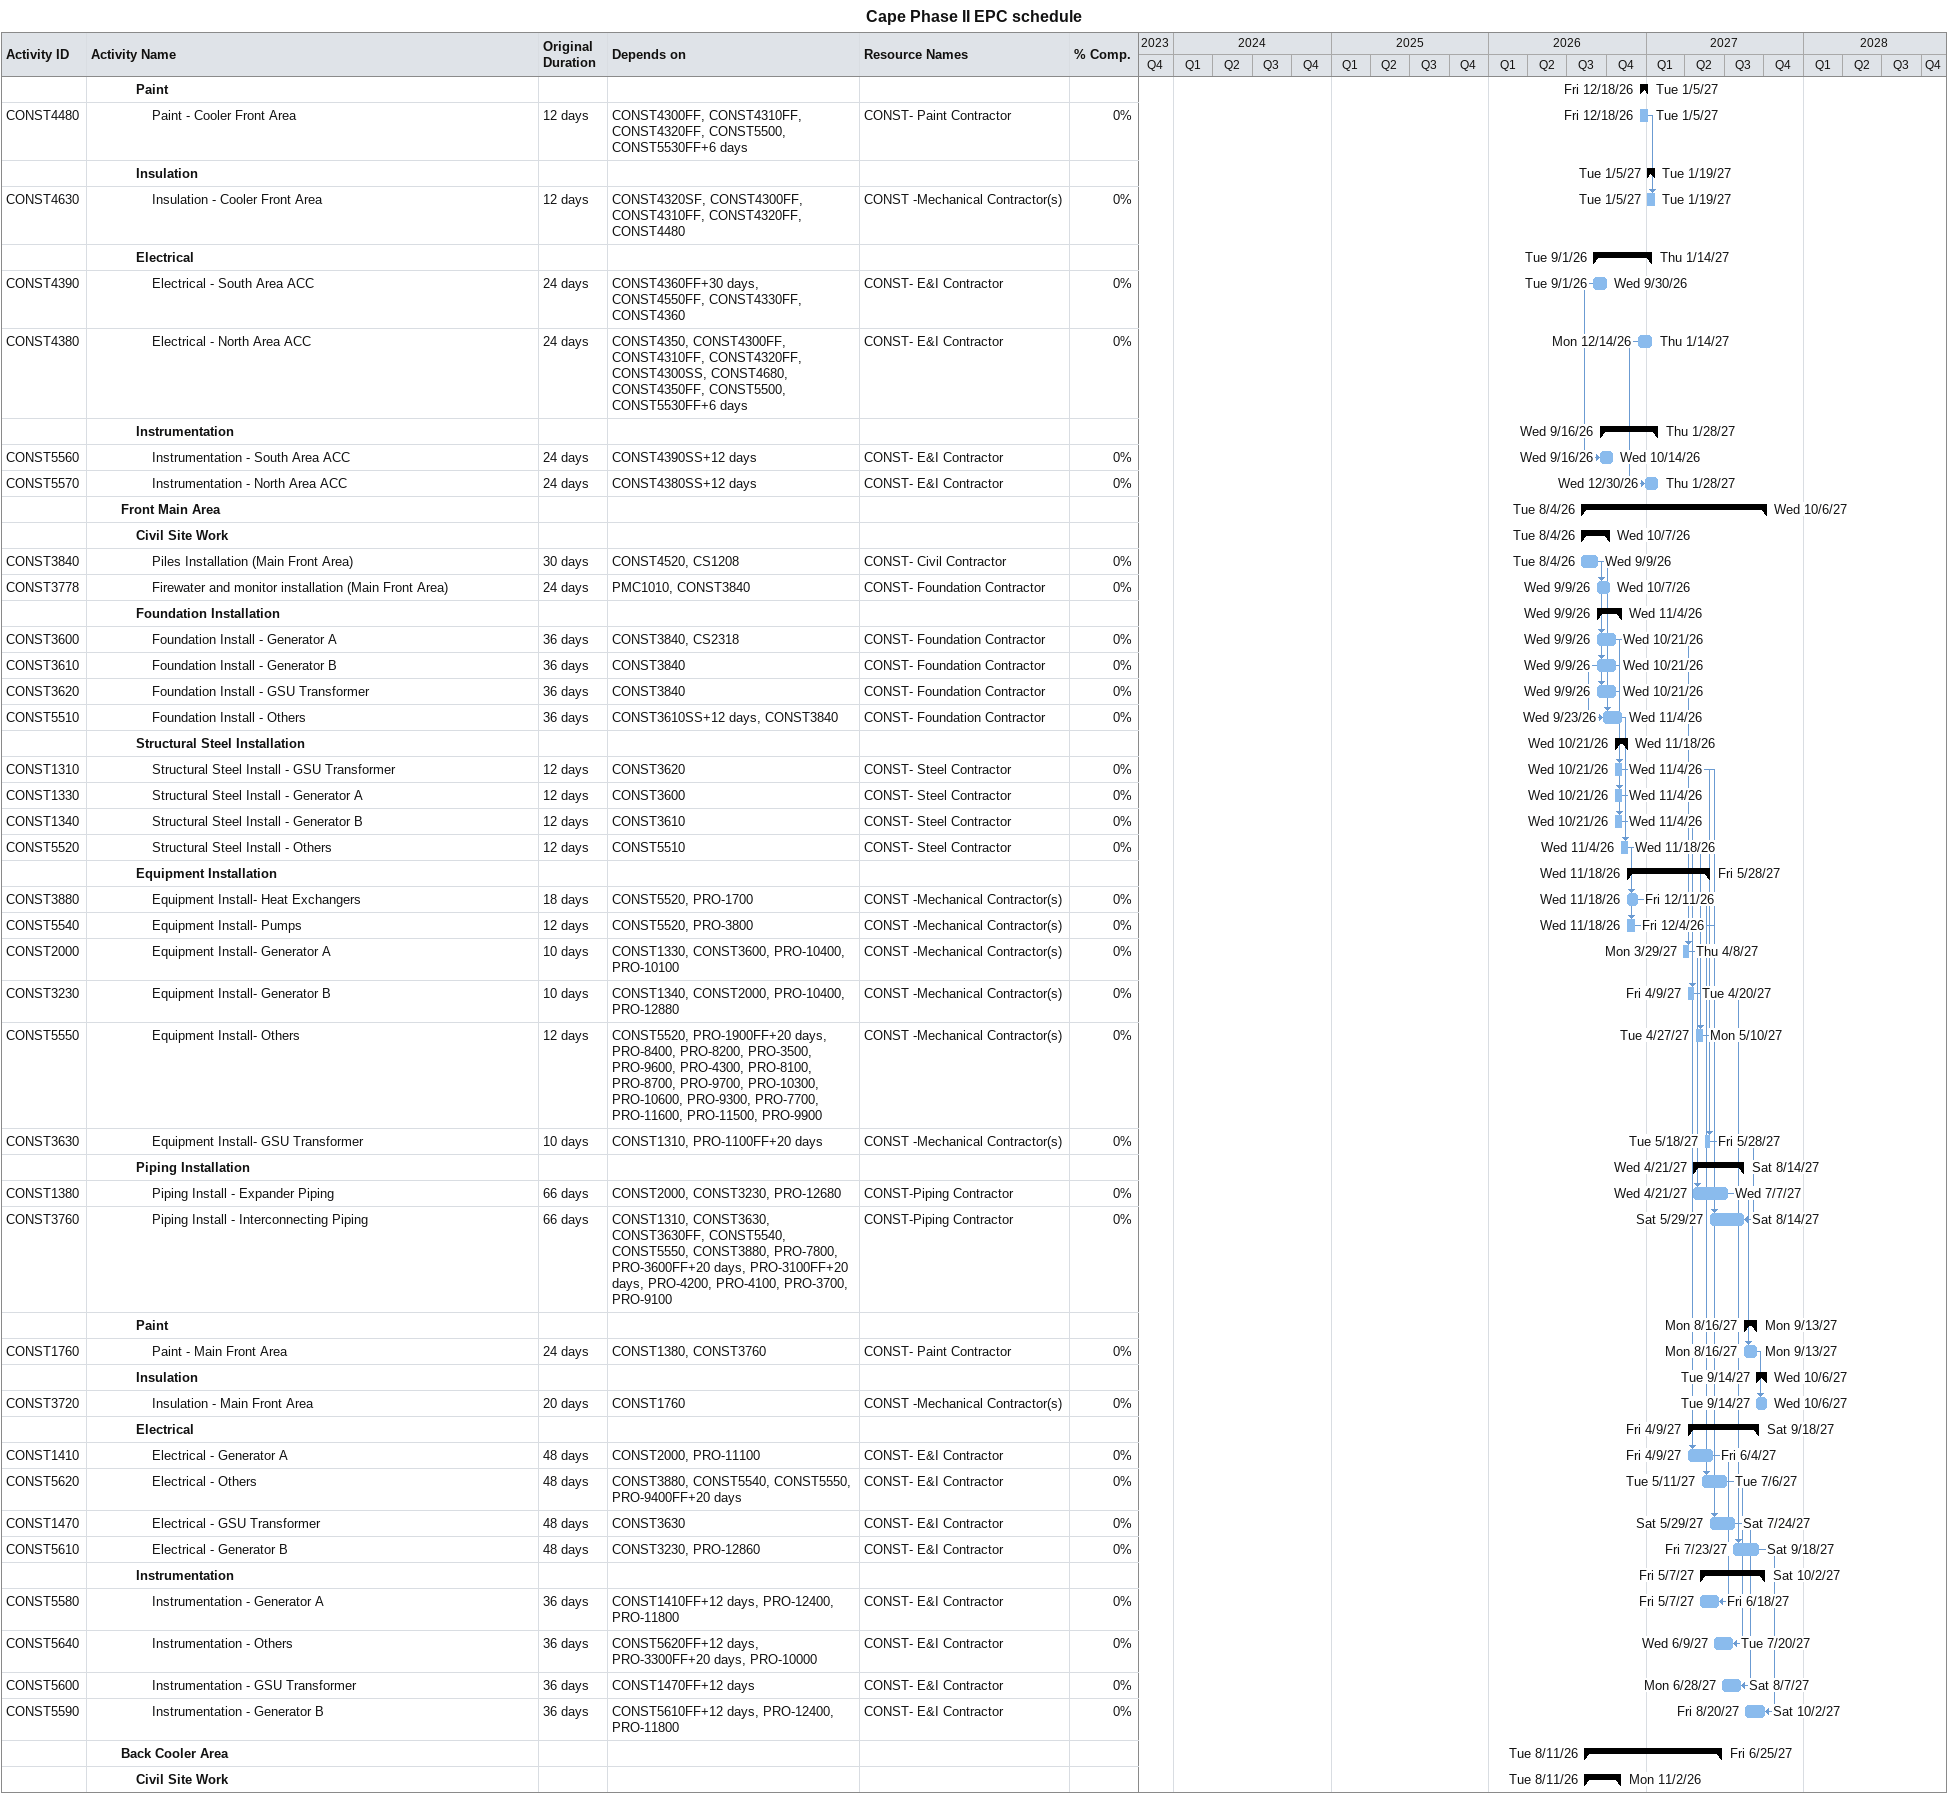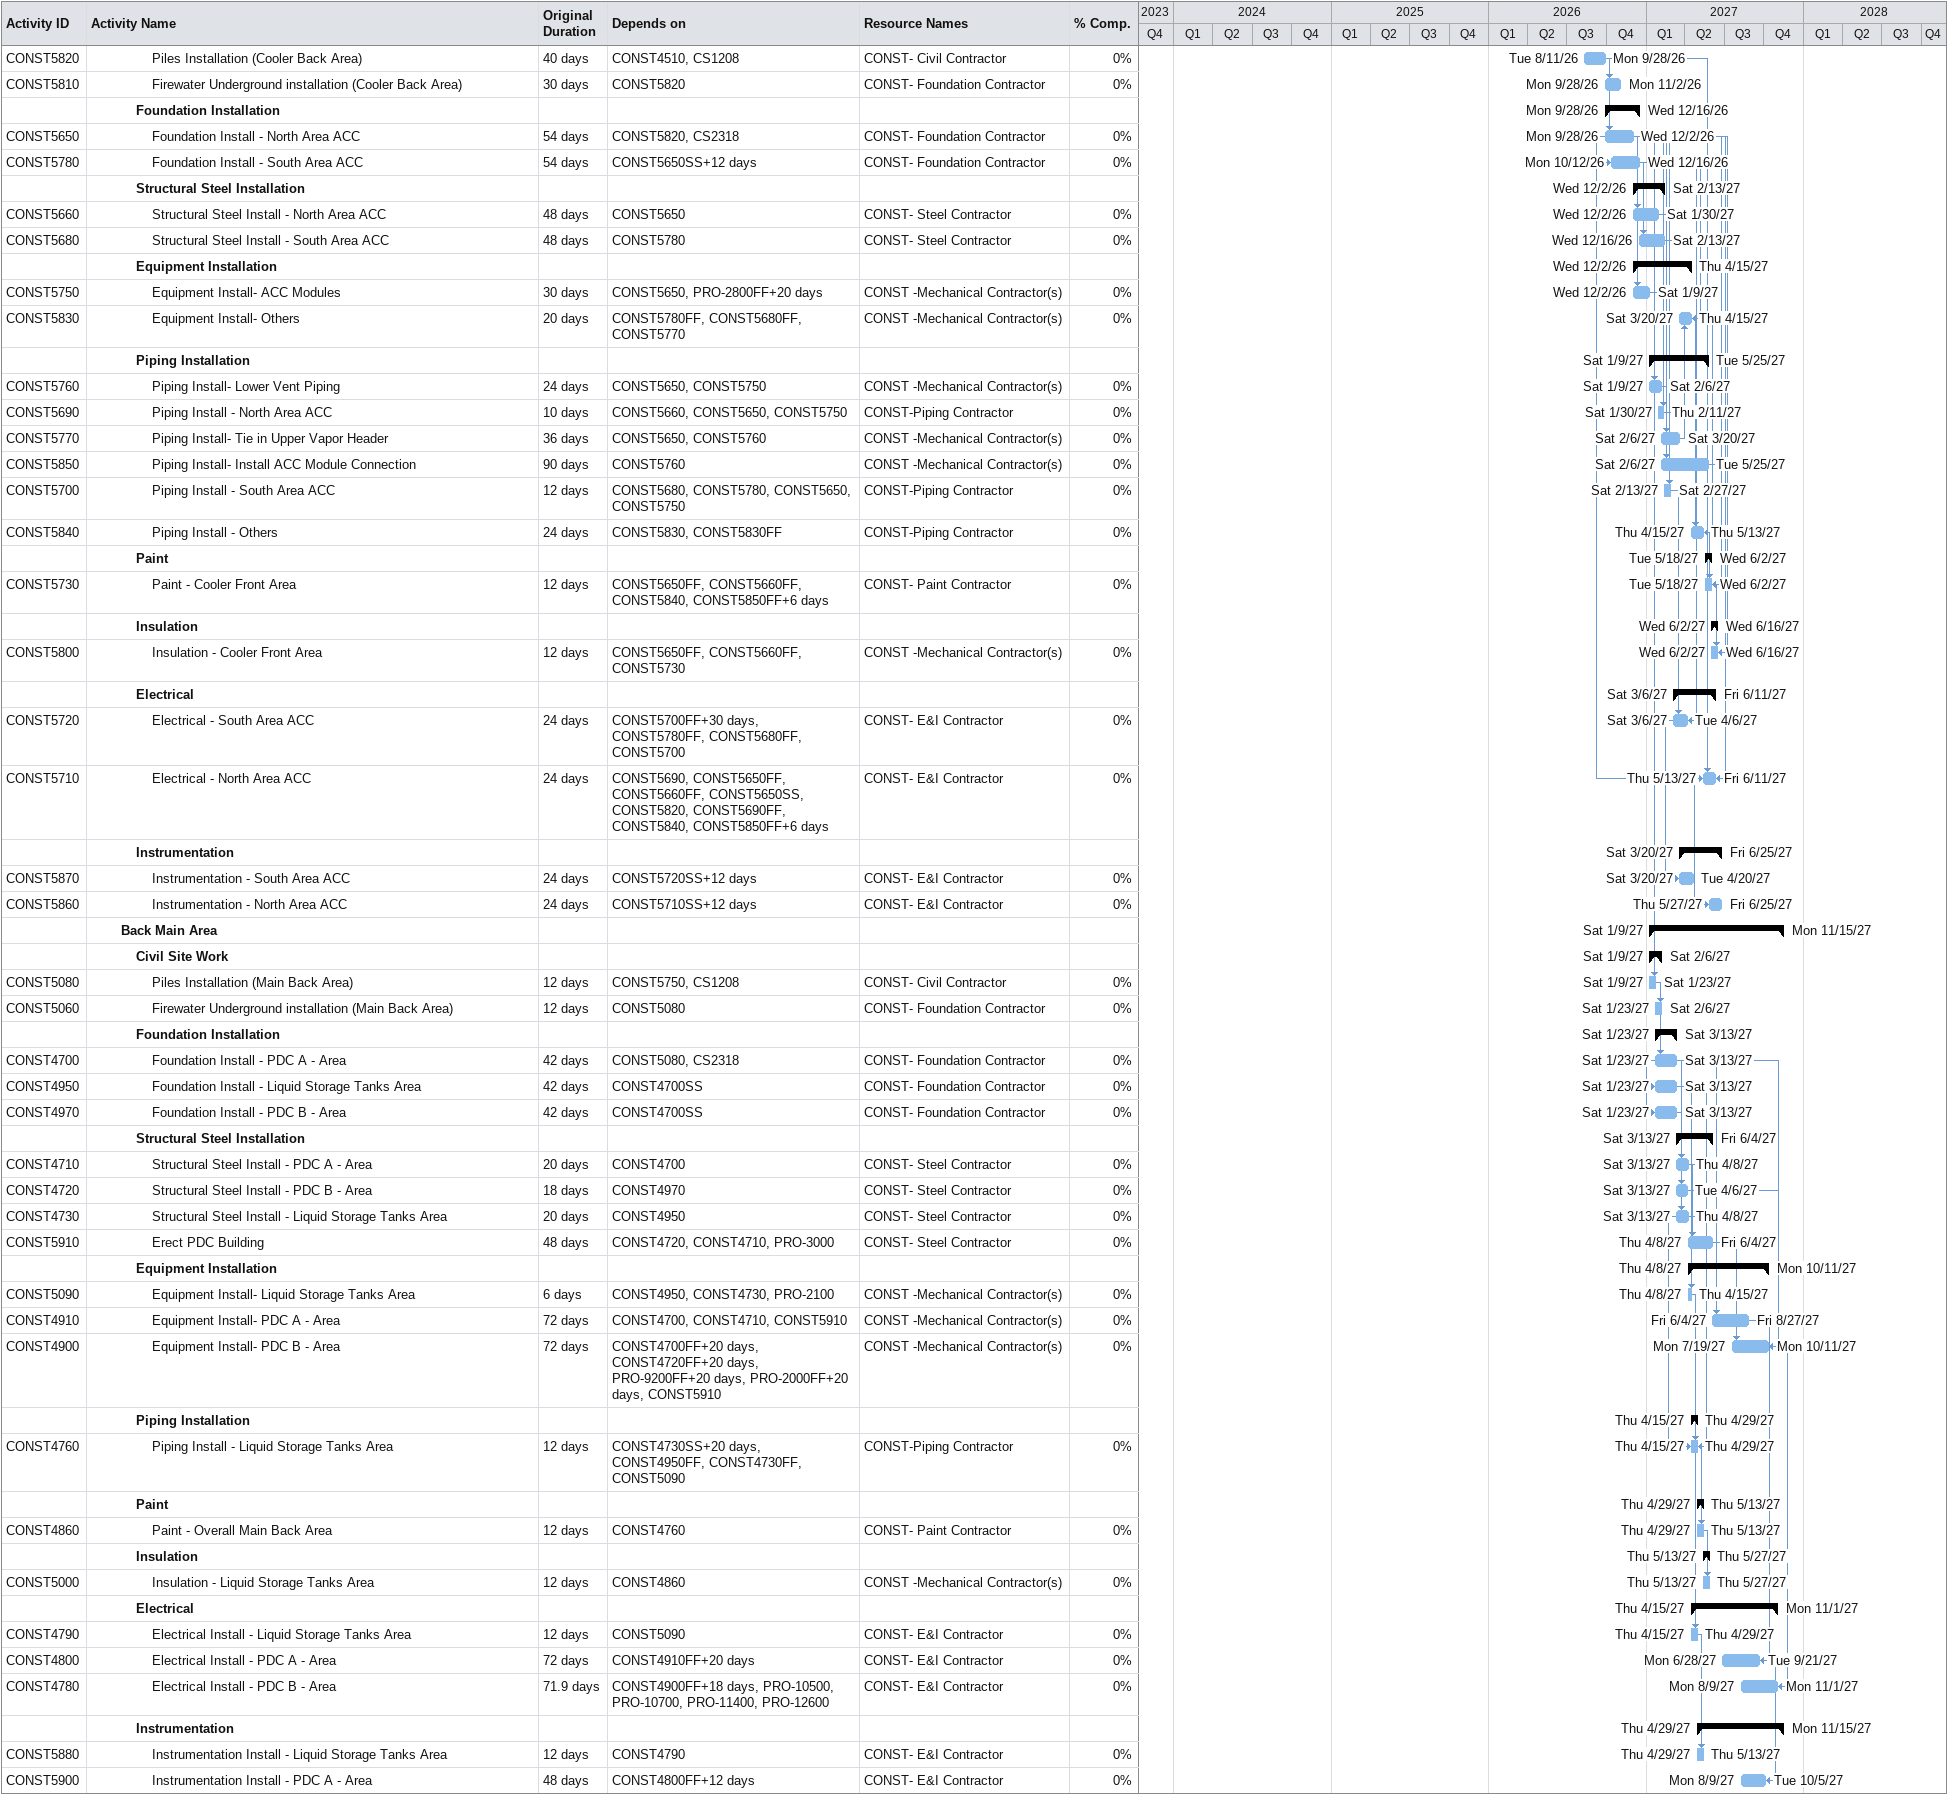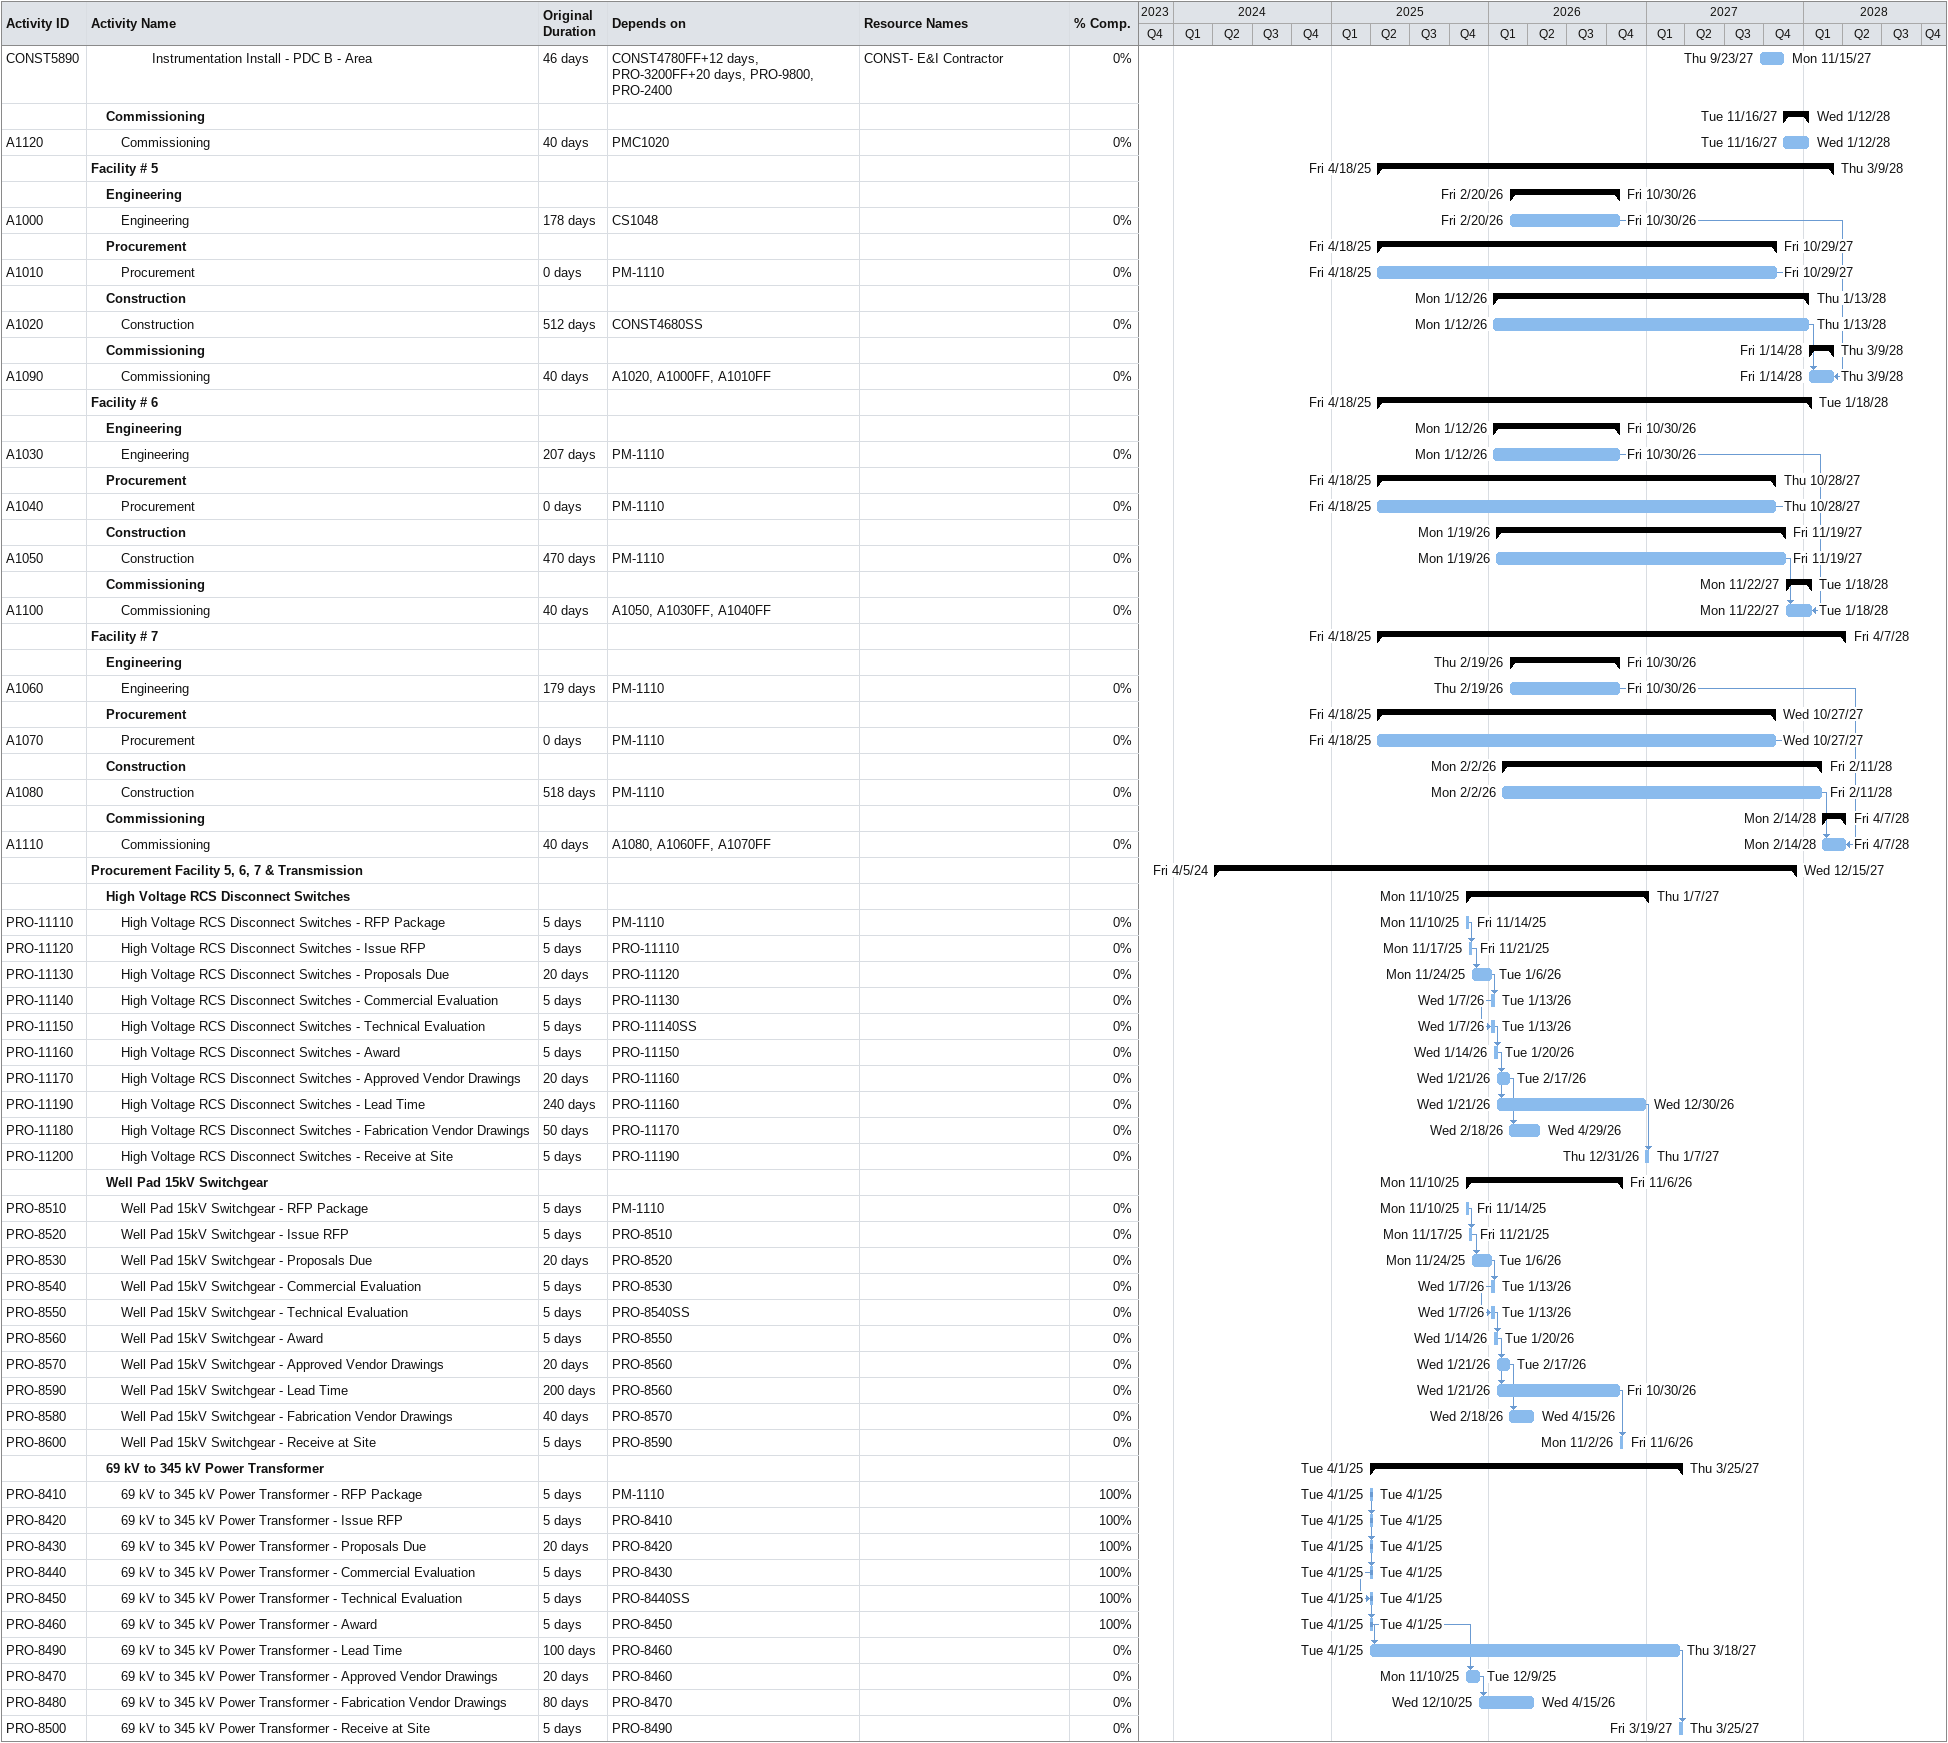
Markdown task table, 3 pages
Cape Phase II EPC schedule

| ID | Level | Task | Original duration | Start | Finish | Predecessors | Resources | % complete |
|---|---|---|---|---|---|---|---|---|
|  | 4 | **Paint** |  | 2026-12-18 | 2027-01-05 |  |  |  |
| CONST4480 | 5 | Paint - Cooler Front Area | 12d | 2026-12-18 | 2027-01-05 | CONST4300FF, CONST4310FF, CONST4320FF, CONST5500, CONST5530FF+6d | CONST- Paint Contractor | 0 |
|  | 4 | **Insulation** |  | 2027-01-05 | 2027-01-19 |  |  |  |
| CONST4630 | 5 | Insulation - Cooler Front Area | 12d | 2027-01-05 | 2027-01-19 | CONST4320SF, CONST4300FF, CONST4310FF, CONST4320FF, CONST4480 | CONST -Mechanical Contractor(s) | 0 |
|  | 4 | **Electrical** |  | 2026-09-01 | 2027-01-14 |  |  |  |
| CONST4390 | 5 | Electrical - South Area ACC | 24d | 2026-09-01 | 2026-09-30 | CONST4360FF+30d, CONST4550FF, CONST4330FF, CONST4360 | CONST- E&I Contractor | 0 |
| CONST4380 | 5 | Electrical - North Area ACC | 24d | 2026-12-14 | 2027-01-14 | CONST4350, CONST4300FF, CONST4310FF, CONST4320FF, CONST4300SS, CONST4680, CONST4350FF, CONST5500, CONST5530FF+6d | CONST- E&I Contractor | 0 |
|  | 4 | **Instrumentation** |  | 2026-09-16 | 2027-01-28 |  |  |  |
| CONST5560 | 5 | Instrumentation - South Area ACC | 24d | 2026-09-16 | 2026-10-14 | CONST4390SS+12d | CONST- E&I Contractor | 0 |
| CONST5570 | 5 | Instrumentation - North Area ACC | 24d | 2026-12-30 | 2027-01-28 | CONST4380SS+12d | CONST- E&I Contractor | 0 |
|  | 3 | **Front Main Area** |  | 2026-08-04 | 2027-10-06 |  |  |  |
|  | 4 | **Civil Site Work** |  | 2026-08-04 | 2026-10-07 |  |  |  |
| CONST3840 | 5 | Piles Installation (Main Front Area) | 30d | 2026-08-04 | 2026-09-09 | CONST4520, CS1208 | CONST- Civil Contractor | 0 |
| CONST3778 | 5 | Firewater and monitor installation (Main Front Area) | 24d | 2026-09-09 | 2026-10-07 | PMC1010, CONST3840 | CONST- Foundation Contractor | 0 |
|  | 4 | **Foundation Installation** |  | 2026-09-09 | 2026-11-04 |  |  |  |
| CONST3600 | 5 | Foundation Install - Generator A | 36d | 2026-09-09 | 2026-10-21 | CONST3840, CS2318 | CONST- Foundation Contractor | 0 |
| CONST3610 | 5 | Foundation Install - Generator B | 36d | 2026-09-09 | 2026-10-21 | CONST3840 | CONST- Foundation Contractor | 0 |
| CONST3620 | 5 | Foundation Install - GSU Transformer | 36d | 2026-09-09 | 2026-10-21 | CONST3840 | CONST- Foundation Contractor | 0 |
| CONST5510 | 5 | Foundation Install - Others | 36d | 2026-09-23 | 2026-11-04 | CONST3610SS+12d, CONST3840 | CONST- Foundation Contractor | 0 |
|  | 4 | **Structural Steel Installation** |  | 2026-10-21 | 2026-11-18 |  |  |  |
| CONST1310 | 5 | Structural Steel Install - GSU Transformer | 12d | 2026-10-21 | 2026-11-04 | CONST3620 | CONST- Steel Contractor | 0 |
| CONST1330 | 5 | Structural Steel Install - Generator A | 12d | 2026-10-21 | 2026-11-04 | CONST3600 | CONST- Steel Contractor | 0 |
| CONST1340 | 5 | Structural Steel Install - Generator B | 12d | 2026-10-21 | 2026-11-04 | CONST3610 | CONST- Steel Contractor | 0 |
| CONST5520 | 5 | Structural Steel Install - Others | 12d | 2026-11-04 | 2026-11-18 | CONST5510 | CONST- Steel Contractor | 0 |
|  | 4 | **Equipment Installation** |  | 2026-11-18 | 2027-05-28 |  |  |  |
| CONST3880 | 5 | Equipment Install- Heat Exchangers | 18d | 2026-11-18 | 2026-12-11 | CONST5520, PRO-1700 | CONST -Mechanical Contractor(s) | 0 |
| CONST5540 | 5 | Equipment Install- Pumps | 12d | 2026-11-18 | 2026-12-04 | CONST5520, PRO-3800 | CONST -Mechanical Contractor(s) | 0 |
| CONST2000 | 5 | Equipment Install- Generator A | 10d | 2027-03-29 | 2027-04-08 | CONST1330, CONST3600, PRO-10400, PRO-10100 | CONST -Mechanical Contractor(s) | 0 |
| CONST3230 | 5 | Equipment Install- Generator B | 10d | 2027-04-09 | 2027-04-20 | CONST1340, CONST2000, PRO-10400, PRO-12880 | CONST -Mechanical Contractor(s) | 0 |
| CONST5550 | 5 | Equipment Install- Others | 12d | 2027-04-27 | 2027-05-10 | CONST5520, PRO-1900FF+20d, PRO-8400, PRO-8200, PRO-3500, PRO-9600, PRO-4300, PRO-8100, PRO-8700, PRO-9700, PRO-10300, PRO-10600, PRO-9300, PRO-7700, PRO-11600, PRO-11500, PRO-9900 | CONST -Mechanical Contractor(s) | 0 |
| CONST3630 | 5 | Equipment Install- GSU Transformer | 10d | 2027-05-18 | 2027-05-28 | CONST1310, PRO-1100FF+20d | CONST -Mechanical Contractor(s) | 0 |
|  | 4 | **Piping Installation** |  | 2027-04-21 | 2027-08-14 |  |  |  |
| CONST1380 | 5 | Piping Install - Expander Piping | 66d | 2027-04-21 | 2027-07-07 | CONST2000, CONST3230, PRO-12680 | CONST-Piping Contractor | 0 |
| CONST3760 | 5 | Piping Install - Interconnecting Piping | 66d | 2027-05-29 | 2027-08-14 | CONST1310, CONST3630, CONST3630FF, CONST5540, CONST5550, CONST3880, PRO-7800, PRO-3600FF+20d, PRO-3100FF+20d, PRO-4200, PRO-4100, PRO-3700, PRO-9100 | CONST-Piping Contractor | 0 |
|  | 4 | **Paint** |  | 2027-08-16 | 2027-09-13 |  |  |  |
| CONST1760 | 5 | Paint - Main Front Area | 24d | 2027-08-16 | 2027-09-13 | CONST1380, CONST3760 | CONST- Paint Contractor | 0 |
|  | 4 | **Insulation** |  | 2027-09-14 | 2027-10-06 |  |  |  |
| CONST3720 | 5 | Insulation - Main Front Area | 20d | 2027-09-14 | 2027-10-06 | CONST1760 | CONST -Mechanical Contractor(s) | 0 |
|  | 4 | **Electrical** |  | 2027-04-09 | 2027-09-18 |  |  |  |
| CONST1410 | 5 | Electrical - Generator A | 48d | 2027-04-09 | 2027-06-04 | CONST2000, PRO-11100 | CONST- E&I Contractor | 0 |
| CONST5620 | 5 | Electrical - Others | 48d | 2027-05-11 | 2027-07-06 | CONST3880, CONST5540, CONST5550, PRO-9400FF+20d | CONST- E&I Contractor | 0 |
| CONST1470 | 5 | Electrical - GSU Transformer | 48d | 2027-05-29 | 2027-07-24 | CONST3630 | CONST- E&I Contractor | 0 |
| CONST5610 | 5 | Electrical - Generator B | 48d | 2027-07-23 | 2027-09-18 | CONST3230, PRO-12860 | CONST- E&I Contractor | 0 |
|  | 4 | **Instrumentation** |  | 2027-05-07 | 2027-10-02 |  |  |  |
| CONST5580 | 5 | Instrumentation - Generator A | 36d | 2027-05-07 | 2027-06-18 | CONST1410FF+12d, PRO-12400, PRO-11800 | CONST- E&I Contractor | 0 |
| CONST5640 | 5 | Instrumentation - Others | 36d | 2027-06-09 | 2027-07-20 | CONST5620FF+12d, PRO-3300FF+20d, PRO-10000 | CONST- E&I Contractor | 0 |
| CONST5600 | 5 | Instrumentation - GSU Transformer | 36d | 2027-06-28 | 2027-08-07 | CONST1470FF+12d | CONST- E&I Contractor | 0 |
| CONST5590 | 5 | Instrumentation - Generator B | 36d | 2027-08-20 | 2027-10-02 | CONST5610FF+12d, PRO-12400, PRO-11800 | CONST- E&I Contractor | 0 |
|  | 3 | **Back Cooler Area** |  | 2026-08-11 | 2027-06-25 |  |  |  |
|  | 4 | **Civil Site Work** |  | 2026-08-11 | 2026-11-02 |  |  |  |
| CONST5820 | 5 | Piles Installation (Cooler Back Area) | 40d | 2026-08-11 | 2026-09-28 | CONST4510, CS1208 | CONST- Civil Contractor | 0 |
| CONST5810 | 5 | Firewater Underground installation (Cooler Back Area) | 30d | 2026-09-28 | 2026-11-02 | CONST5820 | CONST- Foundation Contractor | 0 |
|  | 4 | **Foundation Installation** |  | 2026-09-28 | 2026-12-16 |  |  |  |
| CONST5650 | 5 | Foundation Install - North Area ACC | 54d | 2026-09-28 | 2026-12-02 | CONST5820, CS2318 | CONST- Foundation Contractor | 0 |
| CONST5780 | 5 | Foundation Install - South Area ACC | 54d | 2026-10-12 | 2026-12-16 | CONST5650SS+12d | CONST- Foundation Contractor | 0 |
|  | 4 | **Structural Steel Installation** |  | 2026-12-02 | 2027-02-13 |  |  |  |
| CONST5660 | 5 | Structural Steel Install - North Area ACC | 48d | 2026-12-02 | 2027-01-30 | CONST5650 | CONST- Steel Contractor | 0 |
| CONST5680 | 5 | Structural Steel Install - South Area ACC | 48d | 2026-12-16 | 2027-02-13 | CONST5780 | CONST- Steel Contractor | 0 |
|  | 4 | **Equipment Installation** |  | 2026-12-02 | 2027-04-15 |  |  |  |
| CONST5750 | 5 | Equipment Install- ACC Modules | 30d | 2026-12-02 | 2027-01-09 | CONST5650, PRO-2800FF+20d | CONST -Mechanical Contractor(s) | 0 |
| CONST5830 | 5 | Equipment Install- Others | 20d | 2027-03-20 | 2027-04-15 | CONST5780FF, CONST5680FF, CONST5770 | CONST -Mechanical Contractor(s) | 0 |
|  | 4 | **Piping Installation** |  | 2027-01-09 | 2027-05-25 |  |  |  |
| CONST5760 | 5 | Piping Install- Lower Vent Piping | 24d | 2027-01-09 | 2027-02-06 | CONST5650, CONST5750 | CONST -Mechanical Contractor(s) | 0 |
| CONST5690 | 5 | Piping Install - North Area ACC | 10d | 2027-01-30 | 2027-02-11 | CONST5660, CONST5650, CONST5750 | CONST-Piping Contractor | 0 |
| CONST5770 | 5 | Piping Install- Tie in Upper Vapor Header | 36d | 2027-02-06 | 2027-03-20 | CONST5650, CONST5760 | CONST -Mechanical Contractor(s) | 0 |
| CONST5850 | 5 | Piping Install- Install ACC Module Connection | 90d | 2027-02-06 | 2027-05-25 | CONST5760 | CONST -Mechanical Contractor(s) | 0 |
| CONST5700 | 5 | Piping Install - South Area ACC | 12d | 2027-02-13 | 2027-02-27 | CONST5680, CONST5780, CONST5650, CONST5750 | CONST-Piping Contractor | 0 |
| CONST5840 | 5 | Piping Install - Others | 24d | 2027-04-15 | 2027-05-13 | CONST5830, CONST5830FF | CONST-Piping Contractor | 0 |
|  | 4 | **Paint** |  | 2027-05-18 | 2027-06-02 |  |  |  |
| CONST5730 | 5 | Paint - Cooler Front Area | 12d | 2027-05-18 | 2027-06-02 | CONST5650FF, CONST5660FF, CONST5840, CONST5850FF+6d | CONST- Paint Contractor | 0 |
|  | 4 | **Insulation** |  | 2027-06-02 | 2027-06-16 |  |  |  |
| CONST5800 | 5 | Insulation - Cooler Front Area | 12d | 2027-06-02 | 2027-06-16 | CONST5650FF, CONST5660FF, CONST5730 | CONST -Mechanical Contractor(s) | 0 |
|  | 4 | **Electrical** |  | 2027-03-06 | 2027-06-11 |  |  |  |
| CONST5720 | 5 | Electrical - South Area ACC | 24d | 2027-03-06 | 2027-04-06 | CONST5700FF+30d, CONST5780FF, CONST5680FF, CONST5700 | CONST- E&I Contractor | 0 |
| CONST5710 | 5 | Electrical - North Area ACC | 24d | 2027-05-13 | 2027-06-11 | CONST5690, CONST5650FF, CONST5660FF, CONST5650SS, CONST5820, CONST5690FF, CONST5840, CONST5850FF+6d | CONST- E&I Contractor | 0 |
|  | 4 | **Instrumentation** |  | 2027-03-20 | 2027-06-25 |  |  |  |
| CONST5870 | 5 | Instrumentation - South Area ACC | 24d | 2027-03-20 | 2027-04-20 | CONST5720SS+12d | CONST- E&I Contractor | 0 |
| CONST5860 | 5 | Instrumentation - North Area ACC | 24d | 2027-05-27 | 2027-06-25 | CONST5710SS+12d | CONST- E&I Contractor | 0 |
|  | 3 | **Back Main Area** |  | 2027-01-09 | 2027-11-15 |  |  |  |
|  | 4 | **Civil Site Work** |  | 2027-01-09 | 2027-02-06 |  |  |  |
| CONST5080 | 5 | Piles Installation (Main Back Area) | 12d | 2027-01-09 | 2027-01-23 | CONST5750, CS1208 | CONST- Civil Contractor | 0 |
| CONST5060 | 5 | Firewater Underground installation (Main Back Area) | 12d | 2027-01-23 | 2027-02-06 | CONST5080 | CONST- Foundation Contractor | 0 |
|  | 4 | **Foundation Installation** |  | 2027-01-23 | 2027-03-13 |  |  |  |
| CONST4700 | 5 | Foundation Install - PDC A - Area | 42d | 2027-01-23 | 2027-03-13 | CONST5080, CS2318 | CONST- Foundation Contractor | 0 |
| CONST4950 | 5 | Foundation Install - Liquid Storage Tanks Area | 42d | 2027-01-23 | 2027-03-13 | CONST4700SS | CONST- Foundation Contractor | 0 |
| CONST4970 | 5 | Foundation Install - PDC B - Area | 42d | 2027-01-23 | 2027-03-13 | CONST4700SS | CONST- Foundation Contractor | 0 |
|  | 4 | **Structural Steel Installation** |  | 2027-03-13 | 2027-06-04 |  |  |  |
| CONST4710 | 5 | Structural Steel Install - PDC A - Area | 20d | 2027-03-13 | 2027-04-08 | CONST4700 | CONST- Steel Contractor | 0 |
| CONST4720 | 5 | Structural Steel Install - PDC B - Area | 18d | 2027-03-13 | 2027-04-06 | CONST4970 | CONST- Steel Contractor | 0 |
| CONST4730 | 5 | Structural Steel Install - Liquid Storage Tanks Area | 20d | 2027-03-13 | 2027-04-08 | CONST4950 | CONST- Steel Contractor | 0 |
| CONST5910 | 5 | Erect PDC Building | 48d | 2027-04-08 | 2027-06-04 | CONST4720, CONST4710, PRO-3000 | CONST- Steel Contractor | 0 |
|  | 4 | **Equipment Installation** |  | 2027-04-08 | 2027-10-11 |  |  |  |
| CONST5090 | 5 | Equipment Install- Liquid Storage Tanks Area | 6d | 2027-04-08 | 2027-04-15 | CONST4950, CONST4730, PRO-2100 | CONST -Mechanical Contractor(s) | 0 |
| CONST4910 | 5 | Equipment Install- PDC A - Area | 72d | 2027-06-04 | 2027-08-27 | CONST4700, CONST4710, CONST5910 | CONST -Mechanical Contractor(s) | 0 |
| CONST4900 | 5 | Equipment Install- PDC B - Area | 72d | 2027-07-19 | 2027-10-11 | CONST4700FF+20d, CONST4720FF+20d, PRO-9200FF+20d, PRO-2000FF+20d, CONST5910 | CONST -Mechanical Contractor(s) | 0 |
|  | 4 | **Piping Installation** |  | 2027-04-15 | 2027-04-29 |  |  |  |
| CONST4760 | 5 | Piping Install - Liquid Storage Tanks Area | 12d | 2027-04-15 | 2027-04-29 | CONST4730SS+20d, CONST4950FF, CONST4730FF, CONST5090 | CONST-Piping Contractor | 0 |
|  | 4 | **Paint** |  | 2027-04-29 | 2027-05-13 |  |  |  |
| CONST4860 | 5 | Paint - Overall Main Back Area | 12d | 2027-04-29 | 2027-05-13 | CONST4760 | CONST- Paint Contractor | 0 |
|  | 4 | **Insulation** |  | 2027-05-13 | 2027-05-27 |  |  |  |
| CONST5000 | 5 | Insulation - Liquid Storage Tanks Area | 12d | 2027-05-13 | 2027-05-27 | CONST4860 | CONST -Mechanical Contractor(s) | 0 |
|  | 4 | **Electrical** |  | 2027-04-15 | 2027-11-01 |  |  |  |
| CONST4790 | 5 | Electrical Install - Liquid Storage Tanks Area | 12d | 2027-04-15 | 2027-04-29 | CONST5090 | CONST- E&I Contractor | 0 |
| CONST4800 | 5 | Electrical Install - PDC A - Area | 72d | 2027-06-28 | 2027-09-21 | CONST4910FF+20d | CONST- E&I Contractor | 0 |
| CONST4780 | 5 | Electrical Install - PDC B - Area | 71.9d | 2027-08-09 | 2027-11-01 | CONST4900FF+18d, PRO-10500, PRO-10700, PRO-11400, PRO-12600 | CONST- E&I Contractor | 0 |
|  | 4 | **Instrumentation** |  | 2027-04-29 | 2027-11-15 |  |  |  |
| CONST5880 | 5 | Instrumentation Install - Liquid Storage Tanks Area | 12d | 2027-04-29 | 2027-05-13 | CONST4790 | CONST- E&I Contractor | 0 |
| CONST5900 | 5 | Instrumentation Install - PDC A - Area | 48d | 2027-08-09 | 2027-10-05 | CONST4800FF+12d | CONST- E&I Contractor | 0 |
| CONST5890 | 5 | Instrumentation Install - PDC B - Area | 46d | 2027-09-23 | 2027-11-15 | CONST4780FF+12d, PRO-3200FF+20d, PRO-9800, PRO-2400 | CONST- E&I Contractor | 0 |
|  | 2 | **Commissioning** |  | 2027-11-16 | 2028-01-12 |  |  |  |
| A1120 | 3 | Commissioning | 40d | 2027-11-16 | 2028-01-12 | PMC1020 |  | 0 |
|  | 1 | **Facility # 5** |  | 2025-04-18 | 2028-03-09 |  |  |  |
|  | 2 | **Engineering** |  | 2026-02-20 | 2026-10-30 |  |  |  |
| A1000 | 3 | Engineering | 178d | 2026-02-20 | 2026-10-30 | CS1048 |  | 0 |
|  | 2 | **Procurement** |  | 2025-04-18 | 2027-10-29 |  |  |  |
| A1010 | 3 | Procurement | 0d | 2025-04-18 | 2027-10-29 | PM-1110 |  | 0 |
|  | 2 | **Construction** |  | 2026-01-12 | 2028-01-13 |  |  |  |
| A1020 | 3 | Construction | 512d | 2026-01-12 | 2028-01-13 | CONST4680SS |  | 0 |
|  | 2 | **Commissioning** |  | 2028-01-14 | 2028-03-09 |  |  |  |
| A1090 | 3 | Commissioning | 40d | 2028-01-14 | 2028-03-09 | A1020, A1000FF, A1010FF |  | 0 |
|  | 1 | **Facility # 6** |  | 2025-04-18 | 2028-01-18 |  |  |  |
|  | 2 | **Engineering** |  | 2026-01-12 | 2026-10-30 |  |  |  |
| A1030 | 3 | Engineering | 207d | 2026-01-12 | 2026-10-30 | PM-1110 |  | 0 |
|  | 2 | **Procurement** |  | 2025-04-18 | 2027-10-28 |  |  |  |
| A1040 | 3 | Procurement | 0d | 2025-04-18 | 2027-10-28 | PM-1110 |  | 0 |
|  | 2 | **Construction** |  | 2026-01-19 | 2027-11-19 |  |  |  |
| A1050 | 3 | Construction | 470d | 2026-01-19 | 2027-11-19 | PM-1110 |  | 0 |
|  | 2 | **Commissioning** |  | 2027-11-22 | 2028-01-18 |  |  |  |
| A1100 | 3 | Commissioning | 40d | 2027-11-22 | 2028-01-18 | A1050, A1030FF, A1040FF |  | 0 |
|  | 1 | **Facility # 7** |  | 2025-04-18 | 2028-04-07 |  |  |  |
|  | 2 | **Engineering** |  | 2026-02-19 | 2026-10-30 |  |  |  |
| A1060 | 3 | Engineering | 179d | 2026-02-19 | 2026-10-30 | PM-1110 |  | 0 |
|  | 2 | **Procurement** |  | 2025-04-18 | 2027-10-27 |  |  |  |
| A1070 | 3 | Procurement | 0d | 2025-04-18 | 2027-10-27 | PM-1110 |  | 0 |
|  | 2 | **Construction** |  | 2026-02-02 | 2028-02-11 |  |  |  |
| A1080 | 3 | Construction | 518d | 2026-02-02 | 2028-02-11 | PM-1110 |  | 0 |
|  | 2 | **Commissioning** |  | 2028-02-14 | 2028-04-07 |  |  |  |
| A1110 | 3 | Commissioning | 40d | 2028-02-14 | 2028-04-07 | A1080, A1060FF, A1070FF |  | 0 |
|  | 1 | **Procurement Facility 5, 6, 7 & Transmission** |  | 2024-04-05 | 2027-12-15 |  |  |  |
|  | 2 | **High Voltage RCS Disconnect Switches** |  | 2025-11-10 | 2027-01-07 |  |  |  |
| PRO-11110 | 3 | High Voltage RCS Disconnect Switches - RFP Package | 5d | 2025-11-10 | 2025-11-14 | PM-1110 |  | 0 |
| PRO-11120 | 3 | High Voltage RCS Disconnect Switches - Issue RFP | 5d | 2025-11-17 | 2025-11-21 | PRO-11110 |  | 0 |
| PRO-11130 | 3 | High Voltage RCS Disconnect Switches - Proposals Due | 20d | 2025-11-24 | 2026-01-06 | PRO-11120 |  | 0 |
| PRO-11140 | 3 | High Voltage RCS Disconnect Switches - Commercial Evaluation | 5d | 2026-01-07 | 2026-01-13 | PRO-11130 |  | 0 |
| PRO-11150 | 3 | High Voltage RCS Disconnect Switches - Technical Evaluation | 5d | 2026-01-07 | 2026-01-13 | PRO-11140SS |  | 0 |
| PRO-11160 | 3 | High Voltage RCS Disconnect Switches - Award | 5d | 2026-01-14 | 2026-01-20 | PRO-11150 |  | 0 |
| PRO-11170 | 3 | High Voltage RCS Disconnect Switches - Approved Vendor Drawings | 20d | 2026-01-21 | 2026-02-17 | PRO-11160 |  | 0 |
| PRO-11190 | 3 | High Voltage RCS Disconnect Switches - Lead Time | 240d | 2026-01-21 | 2026-12-30 | PRO-11160 |  | 0 |
| PRO-11180 | 3 | High Voltage RCS Disconnect Switches - Fabrication Vendor Drawings | 50d | 2026-02-18 | 2026-04-29 | PRO-11170 |  | 0 |
| PRO-11200 | 3 | High Voltage RCS Disconnect Switches - Receive at Site | 5d | 2026-12-31 | 2027-01-07 | PRO-11190 |  | 0 |
|  | 2 | **Well Pad 15kV Switchgear** |  | 2025-11-10 | 2026-11-06 |  |  |  |
| PRO-8510 | 3 | Well Pad 15kV Switchgear - RFP Package | 5d | 2025-11-10 | 2025-11-14 | PM-1110 |  | 0 |
| PRO-8520 | 3 | Well Pad 15kV Switchgear - Issue RFP | 5d | 2025-11-17 | 2025-11-21 | PRO-8510 |  | 0 |
| PRO-8530 | 3 | Well Pad 15kV Switchgear - Proposals Due | 20d | 2025-11-24 | 2026-01-06 | PRO-8520 |  | 0 |
| PRO-8540 | 3 | Well Pad 15kV Switchgear - Commercial Evaluation | 5d | 2026-01-07 | 2026-01-13 | PRO-8530 |  | 0 |
| PRO-8550 | 3 | Well Pad 15kV Switchgear - Technical Evaluation | 5d | 2026-01-07 | 2026-01-13 | PRO-8540SS |  | 0 |
| PRO-8560 | 3 | Well Pad 15kV Switchgear - Award | 5d | 2026-01-14 | 2026-01-20 | PRO-8550 |  | 0 |
| PRO-8570 | 3 | Well Pad 15kV Switchgear - Approved Vendor Drawings | 20d | 2026-01-21 | 2026-02-17 | PRO-8560 |  | 0 |
| PRO-8590 | 3 | Well Pad 15kV Switchgear - Lead Time | 200d | 2026-01-21 | 2026-10-30 | PRO-8560 |  | 0 |
| PRO-8580 | 3 | Well Pad 15kV Switchgear - Fabrication Vendor Drawings | 40d | 2026-02-18 | 2026-04-15 | PRO-8570 |  | 0 |
| PRO-8600 | 3 | Well Pad 15kV Switchgear - Receive at Site | 5d | 2026-11-02 | 2026-11-06 | PRO-8590 |  | 0 |
|  | 2 | **69 kV to 345 kV Power Transformer** |  | 2025-04-01 | 2027-03-25 |  |  |  |
| PRO-8410 | 3 | 69 kV to 345 kV Power Transformer - RFP Package | 5d | 2025-04-01 | 2025-04-01 | PM-1110 |  | 100 |
| PRO-8420 | 3 | 69 kV to 345 kV Power Transformer - Issue RFP | 5d | 2025-04-01 | 2025-04-01 | PRO-8410 |  | 100 |
| PRO-8430 | 3 | 69 kV to 345 kV Power Transformer - Proposals Due | 20d | 2025-04-01 | 2025-04-01 | PRO-8420 |  | 100 |
| PRO-8440 | 3 | 69 kV to 345 kV Power Transformer - Commercial Evaluation | 5d | 2025-04-01 | 2025-04-01 | PRO-8430 |  | 100 |
| PRO-8450 | 3 | 69 kV to 345 kV Power Transformer - Technical Evaluation | 5d | 2025-04-01 | 2025-04-01 | PRO-8440SS |  | 100 |
| PRO-8460 | 3 | 69 kV to 345 kV Power Transformer - Award | 5d | 2025-04-01 | 2025-04-01 | PRO-8450 |  | 100 |
| PRO-8490 | 3 | 69 kV to 345 kV Power Transformer - Lead Time | 100d | 2025-04-01 | 2027-03-18 | PRO-8460 |  | 0 |
| PRO-8470 | 3 | 69 kV to 345 kV Power Transformer - Approved Vendor Drawings | 20d | 2025-11-10 | 2025-12-09 | PRO-8460 |  | 0 |
| PRO-8480 | 3 | 69 kV to 345 kV Power Transformer - Fabrication Vendor Drawings | 80d | 2025-12-10 | 2026-04-15 | PRO-8470 |  | 0 |
| PRO-8500 | 3 | 69 kV to 345 kV Power Transformer - Receive at Site | 5d | 2027-03-19 | 2027-03-25 | PRO-8490 |  | 0 |
